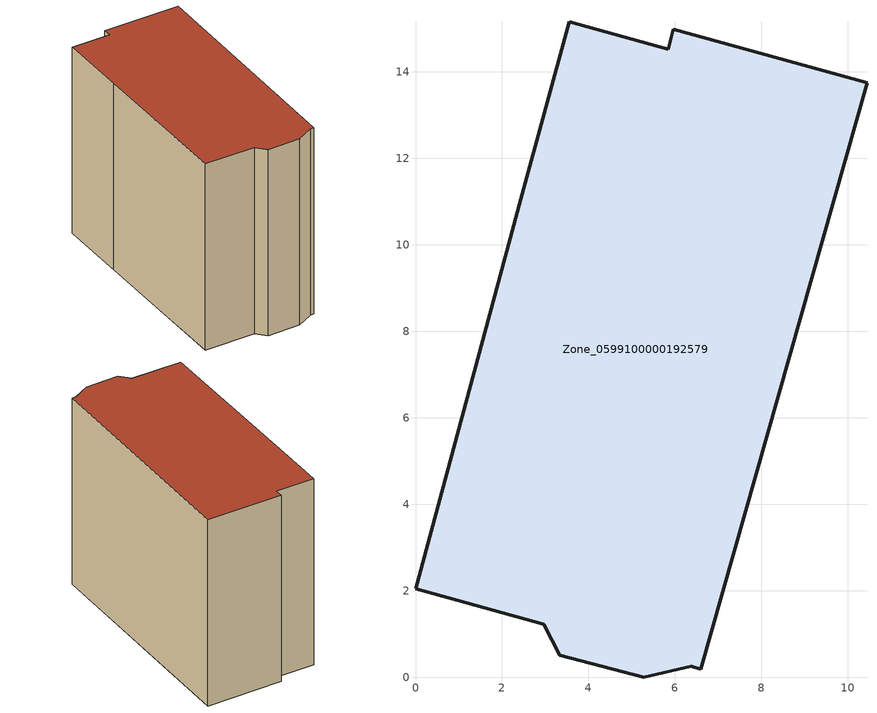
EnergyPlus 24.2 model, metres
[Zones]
Zone_0599100000192579
 floor ground (C_G): 6.37,0.25 5.28,0 3.33,0.51 2.97,1.23 0,2.05 2.43,11.06 3.56,15.16 5.85,14.52 5.96,14.99 10.44,13.74 6.59,0.18 z0
 wall outside (C_F): 5.96,14.99 5.85,14.52 3.56,15.16 2.43,11.06 0,2.05 2.97,1.23 3.33,0.51 5.28,0 6.37,0.25 6.59,0.18 10.44,13.74 5.96,14.99 z0:11.99
 roof outside (C_R): 6.37,0.25 6.59,0.18 10.44,13.74 5.96,14.99 5.85,14.52 3.56,15.16 2.43,11.06 0,2.05 2.97,1.23 3.33,0.51 5.28,0 z11.99
[BUILDING]
Pand.0599100000192579: North Axis=0; Terrain=City; Loads Convergence Tolerance Value=0.04; Temperature Convergence Tolerance Value=0.4; Solar Distribution=FullExterior; Maximum Number of Warmup Days=25; Minimum Number of Warmup Days=1
[Site:Location]
Rotterdam.The.Hague.AP_ZH_NLD Design_Conditions: Latitude=51.96; Longitude=4.45; Time Zone=1; Elevation=-4.5
[SITE:GROUNDTEMPERATURE:BUILDINGSURFACE]
18, 18, 18, 18, 18, 18, 18, 18, 18, 18, 18, 18
[MATERIAL] Thermal Absorptance=0.9; Solar Absorptance=0.7; Visible Absorptance=0.7
Name | Roughness | Thickness | Conductivity | Density | Specific Heat
G.TI.1946 | MediumSmooth | 0.15 | 1 | 540 | 1210
F.TI.1946 | Rough | 0.3 | 0.857143 | 1920 | 840
R.TI.1946 | MediumRough | 0.2 | 0.1 | 1500 | 1000
[CONSTRUCTION]
C_G: G.TI.1946
C_F: F.TI.1946
C_R: R.TI.1946
[ZONE]
Zone_0599100000192579: Type=1; Multiplier=1; Ceiling Height=Autocalculate; Volume=Autocalculate; Floor Area=autocalculate; Part of Total Floor Area=Yes
[ZONEINFILTRATION:DESIGNFLOWRATE]
Infil_Zone_0599100000192579: Zone or ZoneList or Space or SpaceList=Zone_0599100000192579; Schedule=AlwaysOn; Design Flow Rate Calculation Method=Flow/Area; Flow Rate per Floor Area=0.003; Constant Term Coefficient=1; Temperature Term Coefficient=0; Velocity Term Coefficient=0; Velocity Squared Term Coefficient=0
[HVACTEMPLATE:ZONE:IDEALLOADSAIRSYSTEM]
Zone_0599100000192579: Maximum Heating Supply Air Temperature=50; Minimum Cooling Supply Air Temperature=13; Maximum Heating Supply Air Humidity Ratio=0.0156; Minimum Cooling Supply Air Humidity Ratio=0.0077; Heating Limit=NoLimit; Cooling Limit=NoLimit; Dehumidification Control Type=ConstantSensibleHeatRatio; Cooling Sensible Heat Ratio=0.7; Dehumidification Setpoint=60; Humidification Control Type=None; Humidification Setpoint=30; Outdoor Air Method=None; Outdoor Air Flow Rate per Person=0.00944; Outdoor Air Flow Rate per Zone Floor Area=0; Outdoor Air Flow Rate per Zone=0; Demand Controlled Ventilation Type=None; Outdoor Air Economizer Type=NoEconomizer; Heat Recovery Type=None; Sensible Heat Recovery Effectiveness=0.7; Latent Heat Recovery Effectiveness=0.65
[ZONECONTROL:THERMOSTAT]
ThermostatControl_Zone_0599100000192579: Zone or ZoneList=Zone_0599100000192579; Control Type Schedule=DualSetpointControlType; Control 1=Thermostat_Zone_0599100000192579; Temperature Difference Between Cutout And Setpoint=0
[THERMOSTATSETPOINT:DUALSETPOINT]
Thermostat_Zone_0599100000192579: Heating Setpoint Temperature Schedule=HeatingSetpoint_Zone_0599100000192579; Cooling Setpoint Temperature Schedule=CoolingSetpoint_Zone_0599100000192579
[SCHEDULE:COMPACT]
HeatingSetpoint_Zone_0599100000192579: Through: 12/31, For: AllDays, Until: 24:00, 21
CoolingSetpoint_Zone_0599100000192579: Through: 12/31, For: AllDays, Until: 24:00, 24
DualSetpointControlType: Through: 12/31, For: AllDays, Until: 24:00, 4
AlwaysOn: Through: 12/31, For: AllDays, Until: 24:00, 1
